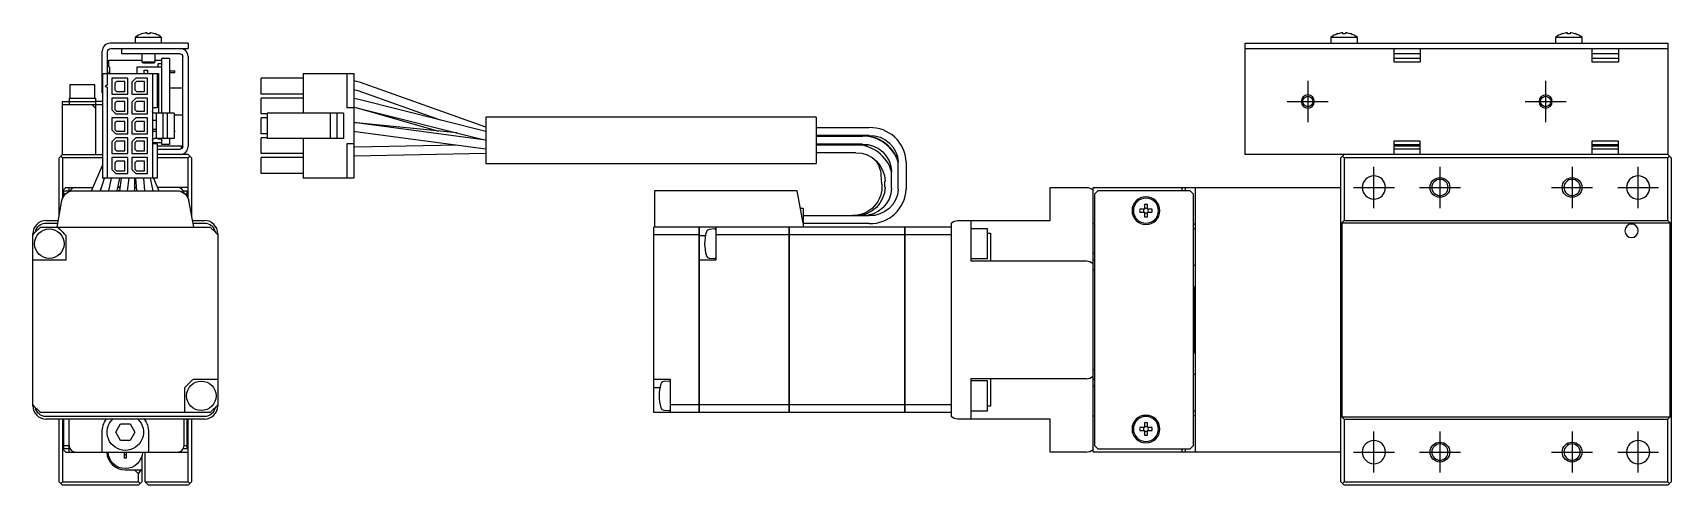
# Model space of a CAD drawing. Extents: x 0 to 519, y -8 to 186.
# Drawn here: x 271.3 to 519.3, y 68.9 to 137.3 of the extents above; entities that cross this region are included whole.
import ezdxf

# ---------------------------------------------------------------- set-up
doc = ezdxf.new("R2010")
doc.units = 0
doc.header["$LTSCALE"] = 0.5
doc.linetypes.add('CENTER', pattern=[50.8, 31.75, -6.35, 6.35, -6.35])
for name, color, linetype in [('MSM_CENTER', 1, 'CENTER'), ('MSM_CONTINUOUS', 7, 'CONTINUOUS'), ('MSM_NARROW', 5, 'CONTINUOUS')]:
    doc.layers.add(name, color=color, linetype=linetype)

msp = doc.modelspace()

# ---------------------------------------------------------------- linework, layer by layer
at = {"layer": 'MSM_CENTER'}
for p, q in [((464.31, 129.97), (464.31, 123.77)), ((500.31, 129.97), (500.31, 123.77)), ((461.21, 126.87), (467.41, 126.87)), ((497.21, 126.87), (503.41, 126.87)), ((474.31, 110.77), (474.31, 116.97)), ((484.31, 116.97), (484.31, 110.77)), ((504.31, 116.97), (504.31, 110.77)), ((514.31, 110.77), (514.31, 116.97)), ((471.21, 113.87), (477.41, 113.87)), ((481.21, 113.87), (487.41, 113.87)), ((501.21, 113.87), (507.41, 113.87)), ((511.21, 113.87), (517.41, 113.87)), ((474.31, 70.77), (474.31, 76.97)), ((484.31, 76.97), (484.31, 70.77)), ((504.31, 76.97), (504.31, 70.77)), ((514.31, 70.77), (514.31, 76.97)), ((471.21, 73.87), (477.41, 73.87)), ((481.21, 73.87), (487.41, 73.87)), ((501.21, 73.87), (507.41, 73.87)), ((511.21, 73.87), (517.41, 73.87))]:
    msp.add_line(p, q, dxfattribs=at)
at = {"layer": 'MSM_CONTINUOUS'}
for p, q in [((290.84, 136.56), (286.84, 136.56)), ((286.84, 136.56), (286.84, 135.67)), ((287.91, 137.12), (287.89, 137.12)), ((288.64, 137.12), (288.64, 137.25)), ((289.04, 137.12), (288.64, 137.12)), ((289.04, 137.25), (289.04, 137.12)), ((289.79, 137.12), (289.76, 137.12)), ((290.84, 135.67), (290.84, 136.56)), ((471.81, 136.56), (467.81, 136.56)), ((467.81, 136.56), (467.81, 135.67)), ((468.89, 137.12), (468.86, 137.12)), ((469.61, 137.12), (469.61, 137.25)), ((470.01, 137.12), (469.61, 137.12)), ((470.01, 137.25), (470.01, 137.12)), ((470.76, 137.12), (470.74, 137.12)), ((471.81, 135.67), (471.81, 136.56)), ((505.81, 136.56), (501.81, 136.56)), ((501.81, 136.56), (501.81, 135.67)), ((502.89, 137.12), (502.86, 137.12)), ((503.61, 137.12), (503.61, 137.25)), ((504.01, 137.12), (503.61, 137.12)), ((504.01, 137.25), (504.01, 137.12)), ((504.76, 137.12), (504.74, 137.12)), ((505.81, 135.67), (505.81, 136.56)), ((281.84, 128.17), (281.84, 134.47)), ((282.64, 131.12), (282.64, 134.37)), ((294.84, 135.67), (283.04, 135.67)), ((283.14, 134.87), (294.84, 134.87)), ((284.84, 134.07), (284.84, 134.87)), ((293.64, 134.07), (284.84, 134.07)), ((287.84, 134.07), (287.84, 132.87)), ((289.84, 132.87), (289.84, 134.07)), ((294.84, 135.67), (294.84, 134.87)), ((454.81, 135.67), (518.81, 135.67)), ((454.81, 118.87), (454.81, 135.67)), ((454.81, 134.87), (518.81, 134.87)), ((477.31, 134.87), (477.31, 132.87)), ((481.31, 134.07), (477.31, 134.07)), ((481.31, 134.87), (481.31, 132.87)), ((507.31, 134.87), (507.31, 132.87)), ((511.31, 134.07), (507.31, 134.07)), ((511.31, 134.87), (511.31, 132.87)), ((518.81, 135.67), (518.81, 118.87)), ((282.84, 132.12), (282.84, 133.12)), ((282.84, 133.12), (287.84, 133.12)), ((282.84, 132.12), (282.94, 132.12)), ((282.94, 132.12), (282.94, 131.12)), ((287.14, 131.12), (287.14, 132.12)), ((287.14, 132.12), (290.84, 132.12)), ((287.84, 132.87), (289.84, 132.87)), ((287.84, 132.87), (288.04, 132.67)), ((289.64, 132.67), (288.04, 132.67)), ((288.19, 131.62), (288.69, 131.62)), ((288.19, 131.12), (288.19, 131.62)), ((288.69, 131.62), (288.69, 131.12)), ((289.64, 132.67), (289.84, 132.87)), ((289.84, 133.12), (290.84, 133.12)), ((290.29, 132.12), (290.29, 132.57)), ((290.84, 132.57), (290.29, 132.57)), ((290.84, 133.37), (290.84, 125.12)), ((292.04, 133.37), (290.84, 133.37)), ((292.04, 133.37), (292.04, 125.12)), ((292.04, 131.49), (292.84, 131.49)), ((292.84, 131.24), (292.84, 131.49)), ((294.04, 120.07), (294.04, 133.67)), ((294.84, 133.67), (294.84, 120.07)), ((481.31, 133.37), (477.31, 133.37)), ((477.31, 132.87), (481.31, 132.87)), ((511.31, 133.37), (507.31, 133.37)), ((507.31, 132.87), (511.31, 132.87)), ((280.74, 129.37), (276.94, 129.37)), ((276.94, 129.37), (276.94, 127.37)), ((280.74, 127.37), (280.74, 129.37)), ((281.87, 131.12), (281.87, 115.27)), ((281.87, 131.12), (290.34, 131.12)), ((282.48, 129.34), (282.58, 129.34)), ((282.58, 129.04), (282.48, 129.04)), ((282.58, 131.12), (282.58, 129.34)), ((282.58, 129.04), (282.58, 115.27)), ((282.94, 131.32), (282.84, 131.32)), ((282.84, 131.32), (282.84, 131.12)), ((283.31, 130.39), (283.31, 127.99)), ((285.71, 130.39), (283.31, 130.39)), ((284.01, 129.87), (283.76, 129.62)), ((283.76, 129.62), (283.76, 128.65)), ((285.26, 129.87), (284.01, 129.87)), ((285.26, 128.4), (285.26, 129.87)), ((285.71, 127.99), (285.71, 130.39)), ((286.91, 130.39), (286.31, 129.79)), ((286.31, 129.79), (286.31, 127.99)), ((287.01, 129.87), (286.76, 129.62)), ((286.76, 129.62), (286.76, 128.65)), ((288.71, 130.39), (286.91, 130.39)), ((288.26, 129.87), (287.01, 129.87)), ((288.26, 128.4), (288.26, 129.87)), ((288.71, 127.99), (288.71, 130.39)), ((289.44, 131.12), (289.44, 115.27)), ((290.15, 131.12), (290.15, 125.92)), ((290.34, 131.12), (290.34, 125.12)), ((292.04, 131.24), (292.84, 131.24)), ((305.91, 127.99), (305.91, 130.39)), ((312.26, 130.39), (305.91, 130.39)), ((312.26, 131.12), (312.26, 125.12)), ((312.26, 131.12), (319.91, 131.12)), ((318.89, 131.12), (318.89, 125.92)), ((319.91, 131.12), (319.91, 115.27)), ((320.95, 129.74), (319.91, 130)), ((320.95, 129.74), (319.91, 130)), ((339.91, 123.01), (320.95, 129.74)), ((275.84, 118.87), (275.84, 126.87)), ((275.84, 126.87), (276.84, 126.87)), ((276.84, 127.37), (276.84, 126.37)), ((276.84, 127.37), (280.84, 127.37)), ((276.84, 126.87), (280.84, 126.87)), ((280.84, 127.37), (280.84, 118.87)), ((281.87, 126.87), (280.84, 126.87)), ((281.87, 128.17), (281.84, 128.17)), ((283.31, 127.99), (285.71, 127.99)), ((283.31, 127.39), (283.31, 125.59)), ((285.71, 127.39), (283.31, 127.39)), ((283.76, 128.65), (284.01, 128.4)), ((284.01, 126.87), (283.76, 126.62)), ((283.76, 126.62), (283.76, 125.65)), ((284.01, 128.4), (285.26, 128.4)), ((285.26, 126.87), (284.01, 126.87)), ((285.26, 125.4), (285.26, 126.87)), ((285.71, 124.99), (285.71, 127.39)), ((286.31, 127.99), (288.71, 127.99)), ((286.91, 127.39), (286.31, 126.79)), ((286.31, 126.79), (286.31, 124.99)), ((286.76, 128.65), (287.01, 128.4)), ((287.01, 126.87), (286.76, 126.62)), ((286.76, 126.62), (286.76, 125.65)), ((288.71, 127.39), (286.91, 127.39)), ((287.01, 128.4), (288.26, 128.4)), ((288.26, 126.87), (287.01, 126.87)), ((288.26, 125.4), (288.26, 126.87)), ((288.71, 124.99), (288.71, 127.39)), ((294.04, 128.87), (292.04, 128.87)), ((312.26, 127.99), (305.91, 127.99)), ((305.91, 124.99), (305.91, 127.39)), ((312.26, 127.39), (305.91, 127.39)), ((319.91, 128.68), (320.52, 128.51)), ((320.68, 127.19), (319.91, 127.33)), ((320.51, 128.52), (332.99, 124.09)), ((339.91, 122.34), (320.68, 127.19)), ((281.87, 126.37), (275.84, 126.37)), ((280.34, 126.37), (280.84, 125.87)), ((283.31, 125.59), (283.91, 124.99)), ((283.31, 124.39), (283.31, 122.59)), ((285.71, 124.39), (283.31, 124.39)), ((283.76, 125.65), (284.01, 125.4)), ((283.91, 124.99), (285.71, 124.99)), ((284.01, 125.4), (285.26, 125.4)), ((285.71, 121.99), (285.71, 124.39)), ((286.31, 124.99), (288.71, 124.99)), ((286.91, 124.39), (286.31, 123.79)), ((286.76, 125.65), (287.01, 125.4)), ((288.71, 124.39), (286.91, 124.39)), ((287.01, 125.4), (288.26, 125.4)), ((288.71, 121.99), (288.71, 124.39)), ((290.15, 125.92), (289.44, 125.92)), ((290, 124.01), (289.44, 124.01)), ((292.72, 125.12), (289.69, 125.12)), ((290, 125.12), (290, 121.26)), ((291, 125.12), (291, 121.26)), ((291.7, 125.12), (291.7, 121.26)), ((292.72, 125.12), (292.72, 121.26)), ((292.72, 124.87), (294.04, 124.87)), ((306.8, 124.99), (305.91, 124.99)), ((306.8, 124.39), (305.91, 124.39)), ((305.91, 121.99), (305.91, 124.39)), ((306.8, 125.12), (306.8, 121.26)), ((318.36, 125.12), (306.8, 125.12)), ((316.34, 125.12), (316.34, 121.26)), ((317.36, 125.12), (317.36, 121.26)), ((318.36, 125.12), (318.36, 121.26)), ((319.91, 125.92), (318.89, 125.92)), ((319.91, 126.02), (320.36, 125.93)), ((319.91, 126.01), (320.41, 125.9)), ((320.36, 125.93), (339.7, 121.05)), ((320.41, 125.9), (332.73, 122.39)), ((339.91, 124.52), (339.91, 117.52)), ((389.91, 124.52), (339.91, 124.52)), ((389.91, 124.52), (389.91, 117.52)), ((283.31, 122.59), (283.91, 121.99)), ((284.01, 123.87), (283.76, 123.62)), ((283.76, 123.62), (283.76, 122.65)), ((283.76, 122.65), (284.01, 122.4)), ((283.91, 121.99), (285.71, 121.99)), ((285.26, 123.87), (284.01, 123.87)), ((284.01, 122.4), (285.26, 122.4)), ((285.26, 122.4), (285.26, 123.87)), ((286.31, 123.79), (286.31, 121.99)), ((286.31, 121.99), (288.71, 121.99)), ((287.01, 123.87), (286.76, 123.62)), ((286.76, 123.62), (286.76, 122.65)), ((286.76, 122.65), (287.01, 122.4)), ((288.26, 123.87), (287.01, 123.87)), ((287.01, 122.4), (288.26, 122.4)), ((288.26, 122.4), (288.26, 123.87)), ((290, 122.62), (289.44, 122.62)), ((290, 122.36), (289.44, 122.36)), ((292.72, 122.49), (292.84, 122.49)), ((292.72, 122.24), (292.84, 122.24)), ((292.84, 122.24), (292.84, 122.49)), ((306.8, 121.99), (305.91, 121.99)), ((320.32, 123.63), (319.91, 123.66)), ((320.33, 123.62), (319.91, 123.66)), ((319.91, 122.35), (320.16, 122.33)), ((320.16, 122.33), (339.91, 119.71)), ((335.5, 122.11), (320.32, 123.63)), ((339.91, 121.02), (320.33, 123.62)), ((389.91, 122.92), (397.91, 122.92)), ((397.91, 121.72), (389.91, 121.72)), ((389.91, 121.62), (396.91, 121.62)), ((283.31, 120.79), (283.91, 121.39)), ((283.31, 120.79), (283.31, 118.99)), ((284.01, 120.87), (283.76, 120.62)), ((283.76, 120.62), (283.76, 119.65)), ((283.76, 119.65), (284.01, 119.4)), ((285.71, 121.39), (283.91, 121.39)), ((285.26, 120.87), (284.01, 120.87)), ((284.01, 119.4), (285.26, 119.4)), ((285.26, 119.4), (285.26, 120.87)), ((285.71, 118.99), (285.71, 121.39)), ((286.91, 121.39), (286.31, 120.79)), ((286.31, 120.79), (286.31, 118.99)), ((287.01, 120.87), (286.76, 120.62)), ((286.76, 120.62), (286.76, 119.65)), ((286.76, 119.65), (287.01, 119.4)), ((288.71, 121.39), (286.91, 121.39)), ((288.26, 120.87), (287.01, 120.87)), ((287.01, 119.4), (288.26, 119.4)), ((288.26, 119.4), (288.26, 120.87)), ((288.71, 118.99), (288.71, 121.39)), ((290.84, 120.62), (289.44, 120.62)), ((290.15, 120.46), (289.44, 120.46)), ((292.72, 121.26), (289.69, 121.26)), ((290.15, 120.46), (290.15, 115.27)), ((290.15, 120.17), (293.84, 120.17)), ((290.15, 119.67), (293.64, 119.67)), ((290.29, 121.16), (290.29, 121.26)), ((290.84, 121.16), (290.29, 121.16)), ((290.84, 121.26), (290.84, 120.37)), ((292.04, 120.37), (290.84, 120.37)), ((292.04, 121.26), (292.04, 120.37)), ((293.84, 119.72), (293.84, 120.17)), ((306.8, 121.39), (305.91, 121.39)), ((305.91, 118.99), (305.91, 121.39)), ((318.36, 121.26), (306.8, 121.26)), ((312.26, 121.26), (312.26, 115.27)), ((319.91, 120.46), (318.89, 120.46)), ((318.89, 120.46), (318.89, 115.27)), ((320.07, 119.97), (319.91, 119.97)), ((320.02, 118.67), (339.91, 119.07)), ((335.61, 120.28), (320.07, 119.97)), ((396.91, 120.42), (389.91, 120.42)), ((389.91, 120.32), (396.91, 120.32)), ((395.91, 119.12), (389.91, 119.12)), ((397.63, 120.26), (396.41, 120.42)), ((396.91, 120.32), (397.63, 120.26)), ((397.63, 120.26), (397.65, 120.26)), ((397.65, 120.26), (397.63, 120.26)), ((481.31, 120.87), (477.31, 120.87)), ((477.31, 120.87), (477.31, 118.87)), ((477.31, 120.37), (481.31, 120.37)), ((477.31, 120.17), (481.31, 120.17)), ((481.31, 119.67), (477.31, 119.67)), ((481.31, 118.87), (481.31, 120.87)), ((511.31, 120.87), (507.31, 120.87)), ((507.31, 120.87), (507.31, 118.87)), ((507.31, 120.37), (511.31, 120.37)), ((507.31, 120.17), (511.31, 120.17)), ((511.31, 119.67), (507.31, 119.67)), ((511.31, 118.87), (511.31, 120.87)), ((275.34, 118.37), (275.84, 118.87)), ((275.34, 109.57), (275.34, 118.37)), ((275.59, 118.62), (275.84, 118.37)), ((275.84, 118.87), (281.87, 118.87)), ((281.87, 118.37), (275.84, 118.37)), ((275.84, 118.37), (275.84, 112.21)), ((280.23, 113.37), (281.87, 117.22)), ((283.31, 118.99), (285.71, 118.99)), ((285.71, 118.39), (283.31, 118.39)), ((283.31, 118.39), (283.31, 116.59)), ((283.31, 116.59), (283.91, 115.99)), ((284.01, 117.87), (283.76, 117.62)), ((283.76, 117.62), (283.76, 116.65)), ((283.76, 116.65), (284.01, 116.4)), ((285.26, 117.87), (284.01, 117.87)), ((285.26, 116.4), (285.26, 117.87)), ((285.71, 115.99), (285.71, 118.39)), ((286.31, 118.99), (288.71, 118.99)), ((286.31, 118.39), (286.31, 116.59)), ((288.71, 118.39), (286.31, 118.39)), ((286.91, 115.99), (286.31, 116.59)), ((287.01, 117.87), (286.76, 117.62)), ((286.76, 117.62), (286.76, 116.65)), ((286.76, 116.65), (287.01, 116.4)), ((288.26, 117.87), (287.01, 117.87)), ((288.26, 116.4), (288.26, 117.87)), ((288.71, 115.99), (288.71, 118.39)), ((294.84, 118.87), (290.15, 118.87)), ((294.84, 118.37), (290.15, 118.37)), ((294.84, 118.87), (295.34, 118.37)), ((294.84, 118.37), (295.09, 118.62)), ((294.84, 112.21), (294.84, 118.37)), ((295.34, 118.37), (295.34, 109.57)), ((312.26, 118.99), (305.91, 118.99)), ((305.91, 115.99), (305.91, 118.39)), ((312.26, 118.39), (305.91, 118.39)), ((319.91, 118.67), (320.02, 118.67)), ((319.91, 118.67), (320.09, 118.67)), ((339.91, 117.52), (389.91, 117.52)), ((402.3, 117.71), (402.31, 117.68)), ((402.31, 113.62), (402.31, 117.71)), ((403.51, 117.71), (403.51, 113.62)), ((518.81, 118.87), (454.81, 118.87)), ((469.31, 118.37), (469.81, 118.87)), ((469.31, 69.37), (469.31, 118.37)), ((469.56, 118.62), (469.81, 118.37)), ((469.81, 118.37), (469.81, 108.87)), ((518.81, 118.37), (469.81, 118.37)), ((519.31, 118.37), (518.81, 118.87)), ((518.81, 118.37), (519.06, 118.62)), ((518.81, 108.87), (518.81, 118.37)), ((519.31, 118.37), (519.31, 69.37)), ((281.6, 113.37), (282.21, 115.27)), ((290.15, 115.27), (281.87, 115.27)), ((282.86, 113.37), (283.23, 115.29)), ((283.91, 115.99), (285.71, 115.99)), ((284.01, 116.4), (285.26, 116.4)), ((284.44, 115.27), (284.08, 113.37)), ((284.73, 115.27), (284.46, 113.37)), ((285.67, 113.37), (285.95, 115.27)), ((286.71, 115.27), (286.75, 113.37)), ((286.91, 115.99), (288.71, 115.99)), ((287.07, 113.37), (286.91, 115.27)), ((287.01, 116.4), (288.26, 116.4)), ((288.11, 115.27), (288.27, 113.37)), ((289.09, 115.27), (289.5, 113.37)), ((289.63, 115.27), (290.44, 113.37)), ((312.26, 115.99), (305.91, 115.99)), ((319.91, 115.27), (312.26, 115.27)), ((399.84, 114.38), (399.72, 115.77)), ((400.31, 113.93), (400.31, 114.81)), ((401.31, 113.78), (401.31, 116.26)), ((275.04, 107.87), (275.74, 111.88)), ((276.34, 113.87), (275.84, 113.37)), ((276.04, 113.37), (276.84, 113.37)), ((276.04, 112.59), (276.04, 113.37)), ((276.27, 112.87), (276.04, 112.87)), ((276.34, 113.87), (280.44, 113.87)), ((276.84, 113.23), (276.84, 113.87)), ((277.52, 113.37), (293.16, 113.37)), ((281.54, 113.38), (281.8, 114)), ((281.76, 113.87), (281.75, 113.87)), ((284.18, 113.87), (284.53, 113.87)), ((284.34, 113.87), (284.34, 113.91)), ((284.54, 113.91), (284.34, 113.91)), ((286.73, 113.87), (287.03, 113.87)), ((294.84, 113.87), (290.23, 113.87)), ((293.84, 113.67), (293.84, 113.87)), ((294.1, 113.37), (294.64, 113.37)), ((294.64, 112.87), (294.4, 112.87)), ((294.64, 113.37), (294.64, 112.59)), ((294.93, 111.88), (295.64, 107.87)), ((365.41, 113.37), (365.41, 107.87)), ((387.05, 113.37), (365.41, 113.37)), ((387.91, 108.47), (387.05, 113.37)), ((425.31, 108.87), (425.31, 113.87)), ((425.31, 113.87), (430.81, 113.87)), ((431.81, 113.87), (469.31, 113.87)), ((431.81, 73.87), (431.81, 113.87)), ((432.51, 113.37), (432.01, 112.87)), ((432.01, 112.87), (432.01, 74.87)), ((446.51, 113.37), (432.51, 113.37)), ((445.31, 113.37), (445.31, 113.87)), ((445.81, 113.37), (445.81, 113.87)), ((447.01, 112.87), (446.51, 113.37)), ((447.01, 74.87), (447.01, 112.87)), ((447.31, 73.87), (447.31, 113.87)), ((387.91, 110.67), (387.53, 110.67)), ((387.91, 110.67), (387.91, 107.87)), ((387.91, 109.62), (397.91, 109.62)), ((395.43, 109.62), (395.67, 109.62)), ((439.57, 110.61), (438.9, 110.61)), ((438.9, 110.13), (439.57, 110.13)), ((439.57, 111.29), (439.57, 110.61)), ((439.57, 110.13), (439.57, 109.45)), ((440.05, 110.61), (440.05, 111.29)), ((440.73, 110.61), (440.05, 110.61)), ((440.05, 109.45), (440.05, 110.13)), ((440.05, 110.13), (440.73, 110.13)), ((271.34, 80.87), (271.34, 106.87)), ((272.49, 107.87), (298.18, 107.87)), ((273.34, 108.87), (275.21, 108.87)), ((273.34, 108.48), (275.14, 108.48)), ((295.46, 108.87), (297.34, 108.87)), ((295.53, 108.48), (297.34, 108.48)), ((299.34, 106.87), (299.34, 80.87)), ((403.31, 107.87), (365.31, 107.87)), ((365.31, 79.87), (365.31, 107.87)), ((372.2, 106.71), (365.31, 106.71)), ((372.2, 79.87), (372.2, 107.87)), ((372.21, 107.86), (372.2, 107.86)), ((372.21, 106.71), (372.2, 106.71)), ((372.21, 107.87), (372.21, 79.87)), ((374.5, 107.6), (373.73, 107.53)), ((374.71, 107.87), (374.71, 102.87)), ((385.81, 106.71), (374.71, 106.71)), ((385.81, 79.87), (385.81, 107.87)), ((385.81, 107.86), (385.82, 107.86)), ((385.81, 106.71), (385.82, 106.71)), ((385.82, 107.87), (385.82, 79.87)), ((403.31, 106.71), (385.82, 106.71)), ((397.91, 108.42), (387.91, 108.42)), ((403.31, 79.87), (403.31, 107.87)), ((403.31, 107.86), (403.32, 107.86)), ((403.31, 106.71), (403.32, 106.71)), ((403.32, 107.87), (403.32, 79.87)), ((410.31, 107.87), (403.32, 107.87)), ((410.31, 106.71), (403.32, 106.71)), ((410.31, 108.48), (410.31, 79.25)), ((411.31, 108.87), (425.31, 108.87)), ((413.31, 108.87), (413.31, 102.77)), ((415.81, 107.62), (413.31, 107.62)), ((415.81, 103.12), (415.81, 107.62)), ((415.81, 106.95), (416.31, 106.95)), ((416.31, 106.95), (416.31, 102.77)), ((432.01, 108.37), (431.81, 108.37)), ((447.01, 108.37), (447.31, 108.37)), ((447.31, 107.62), (447.01, 107.62)), ((469.81, 108.87), (469.46, 108.52)), ((469.46, 108.52), (469.46, 79.22)), ((469.46, 108.52), (519.16, 108.52)), ((469.81, 108.87), (518.81, 108.87)), ((519.16, 108.52), (518.81, 108.87)), ((519.16, 79.22), (519.16, 108.52)), ((276.34, 106.62), (276.34, 102.87)), ((372.21, 106.62), (373.15, 106.62)), ((276.34, 102.87), (271.34, 102.87)), ((374.71, 102.87), (372.21, 102.87)), ((373.73, 103.2), (374.5, 103.14)), ((413.31, 103.12), (415.81, 103.12)), ((413.31, 102.77), (430.81, 102.77)), ((432.01, 103.87), (431.81, 103.87)), ((432.01, 102.87), (431.81, 102.87)), ((447.01, 102.12), (447.31, 102.12)), ((432.01, 101.37), (431.81, 101.37)), ((447.11, 98.87), (447.01, 98.87)), ((447.11, 88.87), (447.11, 98.87)), ((447.31, 98.67), (447.11, 98.87)), ((447.01, 88.87), (447.11, 88.87)), ((447.11, 88.87), (447.31, 89.07)), ((295.59, 84.87), (299.34, 84.87)), ((365.31, 84.87), (367.81, 84.87)), ((367.61, 84.6), (366.84, 84.53)), ((367.81, 84.87), (367.81, 79.87)), ((413.31, 84.97), (413.31, 78.87)), ((430.81, 84.97), (413.31, 84.97)), ((415.81, 84.62), (413.31, 84.62)), ((415.81, 80.12), (415.81, 84.62)), ((416.31, 84.97), (416.31, 80.79)), ((431.81, 86.37), (432.01, 86.37)), ((432.01, 84.87), (431.81, 84.87)), ((447.31, 85.62), (447.01, 85.62)), ((294.34, 79.87), (294.34, 83.62)), ((365.31, 83.62), (366.26, 83.62)), ((431.81, 83.87), (432.01, 83.87)), ((298.18, 79.87), (272.49, 79.87)), ((372.2, 79.87), (365.31, 79.87)), ((366.84, 80.2), (367.61, 80.14)), ((372.2, 81.02), (367.81, 81.02)), ((372.21, 81.03), (372.2, 81.03)), ((372.21, 79.88), (372.2, 79.88)), ((385.81, 81.02), (372.21, 81.02)), ((385.81, 79.87), (372.21, 79.87)), ((385.81, 81.03), (385.82, 81.03)), ((385.81, 79.88), (385.82, 79.88)), ((403.31, 81.02), (385.82, 81.02)), ((403.31, 79.87), (385.82, 79.87)), ((403.31, 81.03), (403.32, 81.03)), ((403.31, 79.88), (403.32, 79.88)), ((410.31, 81.02), (403.32, 81.02)), ((410.31, 79.87), (403.32, 79.87)), ((413.31, 80.12), (415.81, 80.12)), ((416.31, 80.79), (415.81, 80.79)), ((431.81, 79.37), (432.01, 79.37)), ((447.01, 80.12), (447.31, 80.12)), ((447.31, 79.37), (447.01, 79.37)), ((297.34, 79.25), (273.34, 79.25)), ((297.34, 78.87), (273.34, 78.87)), ((275.34, 69.37), (275.34, 78.87)), ((275.84, 78.87), (275.84, 69.37)), ((276.04, 74.37), (276.04, 78.87)), ((276.84, 74.87), (276.84, 78.87)), ((283.89, 76.87), (284.61, 78.12)), ((284.61, 78.12), (286.06, 78.12)), ((286.06, 78.12), (286.78, 76.87)), ((294.24, 74.87), (294.24, 78.87)), ((294.64, 78.87), (294.64, 74.37)), ((294.84, 69.37), (294.84, 78.87)), ((295.34, 78.87), (295.34, 69.37)), ((425.31, 78.87), (411.31, 78.87)), ((425.31, 73.87), (425.31, 78.87)), ((439.57, 77.61), (438.9, 77.61)), ((438.9, 77.13), (439.57, 77.13)), ((439.57, 78.29), (439.57, 77.61)), ((439.57, 77.13), (439.57, 76.45)), ((440.05, 77.61), (440.05, 78.29)), ((440.73, 77.61), (440.05, 77.61)), ((440.05, 76.45), (440.05, 77.13)), ((440.05, 77.13), (440.73, 77.13)), ((469.46, 79.22), (469.81, 78.87)), ((469.46, 79.22), (519.16, 79.22)), ((469.81, 78.87), (469.81, 69.37)), ((469.81, 78.87), (518.81, 78.87)), ((518.81, 78.87), (519.16, 79.22)), ((518.81, 69.37), (518.81, 78.87)), ((276.04, 74.87), (276.84, 74.87)), ((276.84, 73.87), (276.84, 74.87)), ((281.84, 73.87), (281.84, 76.87)), ((284.61, 75.62), (283.89, 76.87)), ((286.06, 75.62), (284.61, 75.62)), ((286.78, 76.87), (286.06, 75.62)), ((288.84, 76.87), (288.84, 73.87)), ((294.24, 74.87), (294.64, 74.87)), ((432.01, 74.87), (432.51, 74.37)), ((446.51, 74.37), (447.01, 74.87)), ((275.84, 74.37), (276.34, 73.87)), ((276.84, 74.37), (276.04, 74.37)), ((276.34, 73.87), (294.84, 73.87)), ((284.34, 73.82), (284.34, 73.87)), ((285.13, 73.82), (284.34, 73.82)), ((284.87, 73.87), (284.87, 73.82)), ((285.19, 73.76), (285.19, 72.97)), ((285.19, 73.5), (285.48, 73.5)), ((285.48, 72.97), (285.19, 72.97)), ((285.48, 73.76), (285.48, 72.97)), ((286.34, 73.82), (285.54, 73.82)), ((285.8, 73.87), (285.81, 73.82)), ((286.34, 73.82), (286.34, 73.87)), ((287.84, 73.25), (287.84, 69.37)), ((288.34, 69.37), (288.34, 73.87)), ((293.84, 73.87), (293.84, 74.07)), ((294.64, 74.37), (294.1, 74.37)), ((430.81, 73.87), (425.31, 73.87)), ((469.31, 73.87), (431.81, 73.87)), ((432.51, 74.37), (446.51, 74.37)), ((445.31, 73.87), (445.31, 74.37)), ((445.81, 73.87), (445.81, 74.37)), ((285.34, 71.17), (287.84, 71.17)), ((286.74, 71.17), (287.34, 70.57)), ((287.34, 70.57), (287.76, 71.17)), ((287.34, 69.37), (287.34, 70.57)), ((275.84, 68.87), (275.34, 69.37)), ((275.84, 69.37), (275.59, 69.12)), ((275.84, 69.37), (287.34, 69.37)), ((287.34, 68.87), (275.84, 68.87)), ((287.59, 69.12), (287.34, 69.37)), ((287.34, 68.87), (287.84, 69.37)), ((288.34, 69.37), (294.84, 69.37)), ((288.84, 68.87), (288.34, 69.37)), ((294.84, 68.87), (288.84, 68.87)), ((295.09, 69.12), (294.84, 69.37)), ((295.34, 69.37), (294.84, 68.87)), ((469.81, 68.87), (469.31, 69.37)), ((469.81, 69.37), (469.56, 69.12)), ((469.81, 69.37), (518.81, 69.37)), ((518.81, 68.87), (469.81, 68.87)), ((519.06, 69.12), (518.81, 69.37)), ((518.81, 68.87), (519.31, 69.37))]:
    msp.add_line(p, q, dxfattribs=at)
for centre, radius in [((464.31, 126.87), 0.783), ((500.31, 126.87), 0.783), ((273.84, 105.37), 2.23), ((296.84, 82.37), 2.23)]:
    msp.add_circle(centre, radius, dxfattribs=at)
at = {"layer": 'MSM_CONTINUOUS', "extrusion": (0, 0, -1)}
for centre, radius in [((-474.31, 113.87), 1.75), ((-484.31, 113.87), 1.23), ((-504.31, 113.87), 1.23), ((-514.31, 113.87), 1.75), ((-439.81, 110.37), 2.1), ((-439.81, 110.37), 1.9), ((-513.31, 107.32), 1.02), ((-439.81, 77.37), 2.1), ((-439.81, 77.37), 1.9), ((-474.31, 73.87), 1.75), ((-484.31, 73.87), 1.23), ((-504.31, 73.87), 1.23), ((-514.31, 73.87), 1.75)]:
    msp.add_circle(centre, radius, dxfattribs=at)
at = {"layer": 'MSM_CONTINUOUS'}
for centre, radius, start, end in [((288.84, 134.07), 3.2, 107.27, 128.6822), ((288.84, 134.07), 3.19, 93.5904, 106.9053), ((288.84, 134.07), 3.19, 73.0947, 86.4096), ((288.84, 134.07), 3.2, 51.3178, 72.73), ((469.81, 134.07), 3.2, 107.27, 128.6822), ((469.81, 134.07), 3.19, 93.5904, 106.9053), ((469.81, 134.07), 3.19, 73.0947, 86.4096), ((469.81, 134.07), 3.2, 51.3178, 72.73), ((503.81, 134.07), 3.2, 107.27, 128.6822), ((503.81, 134.07), 3.19, 93.5904, 106.9053), ((503.81, 134.07), 3.19, 73.0947, 86.4096), ((503.81, 134.07), 3.2, 51.3178, 72.73), ((283.04, 134.47), 1.2, 90, 180), ((293.64, 133.67), 1.2, 0, 90), ((396.99, 116.05), 5.57, 17.3809, 90.7723), ((398.11, 117.51), 5.41, 2.1273, 92.0933), ((293.64, 120.07), 1.2, 270, 0), ((395.94, 114.73), 5.59, 15.9654, 90.2921), ((277.84, 112.87), 1, 90, 156.553), ((293.24, 112.87), 1, 8.5151, 90), ((398.11, 113.83), 5.41, 267.9657, 357.8137), ((439.81, 110.37), 0.95, 165.3667, 194.6333), ((439.81, 110.37), 0.365, 138.8496, 221.1504), ((439.81, 110.37), 0.95, 75.3667, 104.6333), ((439.81, 110.37), 0.365, 48.8496, 131.1504), ((439.81, 110.37), 0.365, 228.8496, 311.1504), ((439.81, 110.37), 0.95, 255.3667, 284.6333), ((439.81, 110.37), 0.365, 318.8496, 41.1504), ((439.81, 110.37), 0.95, 345.3667, 14.6333), ((273.34, 106.87), 2, 90, 180), ((297.34, 106.87), 2, 0, 90), ((379.01, 105.37), 6, 162.3708, 197.6291), ((373.77, 107.03), 0.5, 95, 162.3708), ((374.51, 107.4), 0.2, 0, 95), ((373.77, 103.7), 0.5, 197.6292, 265), ((374.51, 103.34), 0.2, 265, 0), ((366.88, 84.03), 0.5, 95, 162.3708), ((367.62, 84.4), 0.2, 18.1949, 95), ((430.81, 86.47), 1.5, 270, 311.8103), ((372.12, 82.37), 6, 162.3708, 197.6291), ((273.34, 80.87), 2, 180, 270), ((297.34, 80.87), 2, 270, 0), ((366.88, 80.7), 0.5, 197.6292, 265), ((367.62, 80.34), 0.2, 265, 341.8051), ((439.81, 77.37), 0.95, 165.3667, 194.6333), ((439.81, 77.37), 0.365, 138.8496, 221.1504), ((439.81, 77.37), 0.95, 75.3667, 104.6333), ((439.81, 77.37), 0.365, 48.8496, 131.1504), ((439.81, 77.37), 0.365, 228.8496, 311.1504), ((439.81, 77.37), 0.365, 318.8496, 41.1504), ((439.81, 77.37), 0.95, 345.3667, 14.6333), ((277.84, 74.87), 1, 180, 270), ((293.24, 74.87), 1, 270, 0), ((439.81, 77.37), 0.95, 255.3667, 284.6333), ((285.34, 73.97), 2.8, 182.0467, 270), ((430.81, 75.37), 1.5, 270, 311.8103)]:
    msp.add_arc(centre, radius, start, end, dxfattribs=at)
at = {"layer": 'MSM_CONTINUOUS', "extrusion": (0, 0, -1)}
for centre, radius, start, end in [((-283.14, 134.37), 0.5, 0, 90), ((-293.64, 133.67), 0.4, 90, 180), ((-282.48, 129.19), 0.15, 270, 90), ((-289.69, 125.37), 0.25, 270, 0), ((-397.02, 116.27), 5.45, 91.1091, 156.0046), ((-398.1, 117.5), 4.22, 87.5064, 177.069), ((-289.69, 121.01), 0.25, 0, 90), ((-293.64, 120.07), 0.4, 180, 270), ((-395.96, 114.76), 4.36, 89.4314, 179.3937), ((-397.03, 116.13), 4.29, 88.4892, 178.3121), ((-395.36, 115.38), 4.37, 142.9581, 174.9542), ((-395.47, 114.01), 4.39, 175.0821, 270.1308), ((-277.52, 111.57), 1.8, 10, 90), ((-285.34, 110.87), 2.75, 65.38, 71.7789), ((-293.16, 111.57), 1.8, 90, 170), ((-395.96, 113.97), 4.36, 180.5892, 270.5857), ((-397.03, 113.9), 4.29, 181.642, 271.5567), ((-398.1, 113.83), 4.22, 182.8542, 272.5704), ((-430.81, 112.37), 1.5, 90, 131.8103), ((-285.34, 93.87), 19, 42.5364, 47.4626), ((-273.34, 106.87), 1.62, 9.7264, 90), ((-262.29, 93.82), 19, 132.3336, 137.6664), ((-297.34, 106.87), 1.62, 90, 170.2637), ((-285.34, 93.87), 19, 132.5374, 137.4626), ((-411.31, 107.37), 1.5, 48.1897, 90), ((-430.81, 101.27), 1.5, 90, 131.8103), ((-308.38, 70.82), 19, 42.3336, 47.6664), ((-285.34, 93.87), 19, 312.5364, 317.4636), ((-273.34, 80.87), 1.62, 270, 350.2833), ((-297.34, 80.87), 1.62, 189.7266, 270), ((-285.34, 93.87), 19, 222.5374, 227.4636), ((-285.34, 76.87), 3.5, 0, 34.8499), ((-285.34, 76.87), 2.75, 133.3418, 46.6582), ((-285.34, 76.87), 3.5, 145.1501, 180), ((-411.31, 80.37), 1.5, 270, 311.8103), ((-285.34, 73.97), 2.6, 182.2042, 357.7958), ((-285.13, 73.76), 0.06, 90, 180), ((-285.54, 73.76), 0.06, 0, 90)]:
    msp.add_arc(centre, radius, start, end, dxfattribs=at)
at = {"layer": 'MSM_NARROW', "extrusion": (0, 0, -1)}
for centre in [(-464.31, 126.87), (-500.31, 126.87)]:
    msp.add_circle(centre, 1, dxfattribs=at)
at = {"layer": 'MSM_NARROW'}
for centre in [(484.31, 113.87), (504.31, 113.87), (484.31, 73.87), (504.31, 73.87)]:
    msp.add_circle(centre, 1.5, dxfattribs=at)

doc.saveas('drawing.dxf')
